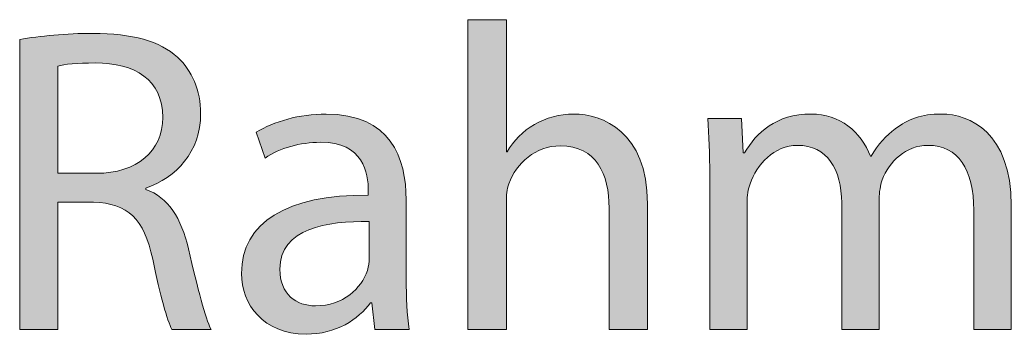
# Model space of a CAD drawing. Header units: inches. Extents: x 0 to 395, y 0 to 191.
# Drawn here: x 346.8 to 358.87, y 163.54 to 167.37 of the extents above; entities that cross this region are included whole.
import ezdxf

# ---------------------------------------------------------------- set-up
doc = ezdxf.new("R2010")
doc.units = ezdxf.units.IN
doc.header["$MEASUREMENT"] = 0
doc.layers.add('Template', color=7, linetype='Continuous')

# ---------------------------------------------------------------- blocks, each defined once
blk = doc.blocks.new('block 7')
at = {"layer": 'Template', "true_color": 0xf6921e}
h = blk.add_hatch(color=30, dxfattribs=at)
h.dxf.hatch_style = 2
edge = h.paths.add_edge_path()
edge.add_spline(control_points=[(352.257, 167.365), (352.257, 167.365), (352.724, 167.365), (352.724, 167.365), (352.724, 167.365), (352.724, 165.759), (352.724, 165.759), (352.724, 165.759), (352.734, 165.759), (352.734, 165.759), (352.808, 165.892), (352.925, 166.014), (353.068, 166.093), (353.206, 166.172), (353.371, 166.22), (353.545, 166.22), (353.89, 166.22), (354.441, 166.008), (354.441, 165.128), (354.441, 165.128), (354.441, 163.601), (354.441, 163.601), (354.441, 163.601), (353.975, 163.601), (353.975, 163.601), (353.975, 163.601), (353.975, 165.075), (353.975, 165.075), (353.975, 165.489), (353.821, 165.833), (353.381, 165.833), (353.079, 165.833), (352.846, 165.621), (352.755, 165.372), (352.729, 165.303), (352.724, 165.234), (352.724, 165.149), (352.724, 165.149), (352.724, 163.601), (352.724, 163.601), (352.724, 163.601), (352.257, 163.601), (352.257, 163.601), (352.257, 163.601), (352.257, 167.365), (352.257, 167.365)], knot_values=[0, 0, 0, 0, 1, 1, 1, 2, 2, 2, 3, 3, 3, 4, 4, 4, 5, 5, 5, 6, 6, 6, 7, 7, 7, 8, 8, 8, 9, 9, 9, 10, 10, 10, 11, 11, 11, 12, 12, 12, 13, 13, 13, 14, 14, 14, 15, 15, 15, 15], degree=3, periodic=1)
h = blk.add_hatch(color=30, dxfattribs=at)
h.dxf.hatch_style = 2
edge = h.paths.add_edge_path()
edge.add_spline(control_points=[(346.803, 167.127), (347.037, 167.169), (347.376, 167.201), (347.689, 167.201), (348.182, 167.201), (348.505, 167.106), (348.723, 166.91), (348.898, 166.751), (349.004, 166.507), (349.004, 166.225), (349.004, 165.759), (348.707, 165.446), (348.336, 165.319), (348.336, 165.319), (348.336, 165.303), (348.336, 165.303), (348.606, 165.207), (348.77, 164.953), (348.855, 164.582), (348.972, 164.084), (349.057, 163.739), (349.131, 163.601), (349.131, 163.601), (348.654, 163.601), (348.654, 163.601), (348.595, 163.707), (348.516, 164.009), (348.42, 164.455), (348.314, 164.948), (348.118, 165.133), (347.699, 165.149), (347.699, 165.149), (347.265, 165.149), (347.265, 165.149), (347.265, 165.149), (347.265, 163.601), (347.265, 163.601), (347.265, 163.601), (346.803, 163.601), (346.803, 163.601), (346.803, 163.601), (346.803, 167.127), (346.803, 167.127)], knot_values=[0, 0, 0, 0, 1, 1, 1, 2, 2, 2, 3, 3, 3, 4, 4, 4, 5, 5, 5, 6, 6, 6, 7, 7, 7, 8, 8, 8, 9, 9, 9, 10, 10, 10, 11, 11, 11, 12, 12, 12, 13, 13, 13, 14, 14, 14, 14], degree=3, periodic=1)
edge = h.paths.add_edge_path()
edge.add_spline(control_points=[(347.265, 165.499), (347.265, 165.499), (347.736, 165.499), (347.736, 165.499), (348.23, 165.499), (348.542, 165.77), (348.542, 166.178), (348.542, 166.639), (348.208, 166.841), (347.72, 166.841), (347.498, 166.841), (347.344, 166.825), (347.265, 166.804), (347.265, 166.804), (347.265, 165.499), (347.265, 165.499)], knot_values=[0, 0, 0, 0, 1, 1, 1, 2, 2, 2, 3, 3, 3, 4, 4, 4, 5, 5, 5, 5], degree=3, periodic=1)
h = blk.add_hatch(color=30, dxfattribs=at)
h.dxf.hatch_style = 2
edge = h.paths.add_edge_path()
edge.add_spline(control_points=[(351.505, 164.216), (351.505, 163.993), (351.516, 163.776), (351.542, 163.601), (351.542, 163.601), (351.123, 163.601), (351.123, 163.601), (351.123, 163.601), (351.086, 163.925), (351.086, 163.925), (351.086, 163.925), (351.07, 163.925), (351.07, 163.925), (350.927, 163.723), (350.651, 163.543), (350.286, 163.543), (349.766, 163.543), (349.501, 163.909), (349.501, 164.28), (349.501, 164.9), (350.052, 165.24), (351.044, 165.234), (351.044, 165.234), (351.044, 165.287), (351.044, 165.287), (351.044, 165.494), (350.986, 165.881), (350.461, 165.876), (350.217, 165.876), (349.968, 165.807), (349.787, 165.685), (349.787, 165.685), (349.681, 165.998), (349.681, 165.998), (349.894, 166.13), (350.206, 166.22), (350.53, 166.22), (351.314, 166.22), (351.505, 165.685), (351.505, 165.176), (351.505, 165.176), (351.505, 164.216), (351.505, 164.216)], knot_values=[0, 0, 0, 0, 1, 1, 1, 2, 2, 2, 3, 3, 3, 4, 4, 4, 5, 5, 5, 6, 6, 6, 7, 7, 7, 8, 8, 8, 9, 9, 9, 10, 10, 10, 11, 11, 11, 12, 12, 12, 13, 13, 13, 14, 14, 14, 14], degree=3, periodic=1)
edge = h.paths.add_edge_path()
edge.add_spline(control_points=[(351.055, 164.911), (350.546, 164.921), (349.968, 164.831), (349.968, 164.333), (349.968, 164.025), (350.169, 163.887), (350.402, 163.887), (350.742, 163.887), (350.959, 164.1), (351.034, 164.317), (351.049, 164.37), (351.055, 164.423), (351.055, 164.465), (351.055, 164.465), (351.055, 164.911), (351.055, 164.911)], knot_values=[0, 0, 0, 0, 1, 1, 1, 2, 2, 2, 3, 3, 3, 4, 4, 4, 5, 5, 5, 5], degree=3, periodic=1)
h = blk.add_hatch(color=30, dxfattribs=at)
h.dxf.hatch_style = 2
edge = h.paths.add_edge_path()
edge.add_spline(control_points=[(355.199, 165.473), (355.199, 165.743), (355.188, 165.955), (355.177, 166.167), (355.177, 166.167), (355.586, 166.167), (355.586, 166.167), (355.586, 166.167), (355.607, 165.748), (355.607, 165.748), (355.607, 165.748), (355.623, 165.748), (355.623, 165.748), (355.766, 165.992), (356.004, 166.22), (356.434, 166.22), (356.779, 166.22), (357.043, 166.008), (357.155, 165.706), (357.155, 165.706), (357.165, 165.706), (357.165, 165.706), (357.245, 165.854), (357.351, 165.961), (357.457, 166.04), (357.611, 166.157), (357.775, 166.22), (358.019, 166.22), (358.364, 166.22), (358.868, 165.998), (358.868, 165.107), (358.868, 165.107), (358.868, 163.601), (358.868, 163.601), (358.868, 163.601), (358.412, 163.601), (358.412, 163.601), (358.412, 163.601), (358.412, 165.049), (358.412, 165.049), (358.412, 165.547), (358.226, 165.839), (357.855, 165.839), (357.584, 165.839), (357.383, 165.642), (357.298, 165.42), (357.277, 165.351), (357.261, 165.271), (357.261, 165.186), (357.261, 165.186), (357.261, 163.601), (357.261, 163.601), (357.261, 163.601), (356.805, 163.601), (356.805, 163.601), (356.805, 163.601), (356.805, 165.139), (356.805, 165.139), (356.805, 165.547), (356.625, 165.839), (356.269, 165.839), (355.983, 165.839), (355.766, 165.605), (355.692, 165.372), (355.665, 165.308), (355.654, 165.224), (355.654, 165.144), (355.654, 165.144), (355.654, 163.601), (355.654, 163.601), (355.654, 163.601), (355.199, 163.601), (355.199, 163.601), (355.199, 163.601), (355.199, 165.473), (355.199, 165.473)], knot_values=[0, 0, 0, 0, 1, 1, 1, 2, 2, 2, 3, 3, 3, 4, 4, 4, 5, 5, 5, 6, 6, 6, 7, 7, 7, 8, 8, 8, 9, 9, 9, 10, 10, 10, 11, 11, 11, 12, 12, 12, 13, 13, 13, 14, 14, 14, 15, 15, 15, 16, 16, 16, 17, 17, 17, 18, 18, 18, 19, 19, 19, 20, 20, 20, 21, 21, 21, 22, 22, 22, 23, 23, 23, 24, 24, 24, 25, 25, 25, 25], degree=3, periodic=1)
at = {"layer": 'Template', "lineweight": 0}
for points, knots in [([(352.257, 167.365), (352.257, 167.365), (352.724, 167.365), (352.724, 167.365), (352.724, 167.365), (352.724, 165.759), (352.724, 165.759), (352.724, 165.759), (352.734, 165.759), (352.734, 165.759), (352.808, 165.892), (352.925, 166.014), (353.068, 166.093), (353.206, 166.172), (353.371, 166.22), (353.545, 166.22), (353.89, 166.22), (354.441, 166.008), (354.441, 165.128), (354.441, 165.128), (354.441, 163.601), (354.441, 163.601), (354.441, 163.601), (353.975, 163.601), (353.975, 163.601), (353.975, 163.601), (353.975, 165.075), (353.975, 165.075), (353.975, 165.489), (353.821, 165.833), (353.381, 165.833), (353.079, 165.833), (352.846, 165.621), (352.755, 165.372), (352.729, 165.303), (352.724, 165.234), (352.724, 165.149), (352.724, 165.149), (352.724, 163.601), (352.724, 163.601), (352.724, 163.601), (352.257, 163.601), (352.257, 163.601), (352.257, 163.601), (352.257, 167.365), (352.257, 167.365)], [0, 0, 0, 0, 1, 1, 1, 2, 2, 2, 3, 3, 3, 4, 4, 4, 5, 5, 5, 6, 6, 6, 7, 7, 7, 8, 8, 8, 9, 9, 9, 10, 10, 10, 11, 11, 11, 12, 12, 12, 13, 13, 13, 14, 14, 14, 15, 15, 15, 15]), ([(346.803, 167.127), (347.037, 167.169), (347.376, 167.201), (347.689, 167.201), (348.182, 167.201), (348.505, 167.106), (348.723, 166.91), (348.898, 166.751), (349.004, 166.507), (349.004, 166.225), (349.004, 165.759), (348.707, 165.446), (348.336, 165.319), (348.336, 165.319), (348.336, 165.303), (348.336, 165.303), (348.606, 165.207), (348.77, 164.953), (348.855, 164.582), (348.972, 164.084), (349.057, 163.739), (349.131, 163.601), (349.131, 163.601), (348.654, 163.601), (348.654, 163.601), (348.595, 163.707), (348.516, 164.009), (348.42, 164.455), (348.314, 164.948), (348.118, 165.133), (347.699, 165.149), (347.699, 165.149), (347.265, 165.149), (347.265, 165.149), (347.265, 165.149), (347.265, 163.601), (347.265, 163.601), (347.265, 163.601), (346.803, 163.601), (346.803, 163.601), (346.803, 163.601), (346.803, 167.127), (346.803, 167.127)], [0, 0, 0, 0, 1, 1, 1, 2, 2, 2, 3, 3, 3, 4, 4, 4, 5, 5, 5, 6, 6, 6, 7, 7, 7, 8, 8, 8, 9, 9, 9, 10, 10, 10, 11, 11, 11, 12, 12, 12, 13, 13, 13, 14, 14, 14, 14]), ([(347.265, 165.499), (347.265, 165.499), (347.736, 165.499), (347.736, 165.499), (348.23, 165.499), (348.542, 165.77), (348.542, 166.178), (348.542, 166.639), (348.208, 166.841), (347.72, 166.841), (347.498, 166.841), (347.344, 166.825), (347.265, 166.804), (347.265, 166.804), (347.265, 165.499), (347.265, 165.499)], [0, 0, 0, 0, 1, 1, 1, 2, 2, 2, 3, 3, 3, 4, 4, 4, 5, 5, 5, 5]), ([(351.505, 164.216), (351.505, 163.993), (351.516, 163.776), (351.542, 163.601), (351.542, 163.601), (351.123, 163.601), (351.123, 163.601), (351.123, 163.601), (351.086, 163.925), (351.086, 163.925), (351.086, 163.925), (351.07, 163.925), (351.07, 163.925), (350.927, 163.723), (350.651, 163.543), (350.286, 163.543), (349.766, 163.543), (349.501, 163.909), (349.501, 164.28), (349.501, 164.9), (350.052, 165.24), (351.044, 165.234), (351.044, 165.234), (351.044, 165.287), (351.044, 165.287), (351.044, 165.494), (350.986, 165.881), (350.461, 165.876), (350.217, 165.876), (349.968, 165.807), (349.787, 165.685), (349.787, 165.685), (349.681, 165.998), (349.681, 165.998), (349.894, 166.13), (350.206, 166.22), (350.53, 166.22), (351.314, 166.22), (351.505, 165.685), (351.505, 165.176), (351.505, 165.176), (351.505, 164.216), (351.505, 164.216)], [0, 0, 0, 0, 1, 1, 1, 2, 2, 2, 3, 3, 3, 4, 4, 4, 5, 5, 5, 6, 6, 6, 7, 7, 7, 8, 8, 8, 9, 9, 9, 10, 10, 10, 11, 11, 11, 12, 12, 12, 13, 13, 13, 14, 14, 14, 14]), ([(355.199, 165.473), (355.199, 165.743), (355.188, 165.955), (355.177, 166.167), (355.177, 166.167), (355.586, 166.167), (355.586, 166.167), (355.586, 166.167), (355.607, 165.748), (355.607, 165.748), (355.607, 165.748), (355.623, 165.748), (355.623, 165.748), (355.766, 165.992), (356.004, 166.22), (356.434, 166.22), (356.779, 166.22), (357.043, 166.008), (357.155, 165.706), (357.155, 165.706), (357.165, 165.706), (357.165, 165.706), (357.245, 165.854), (357.351, 165.961), (357.457, 166.04), (357.611, 166.157), (357.775, 166.22), (358.019, 166.22), (358.364, 166.22), (358.868, 165.998), (358.868, 165.107), (358.868, 165.107), (358.868, 163.601), (358.868, 163.601), (358.868, 163.601), (358.412, 163.601), (358.412, 163.601), (358.412, 163.601), (358.412, 165.049), (358.412, 165.049), (358.412, 165.547), (358.226, 165.839), (357.855, 165.839), (357.584, 165.839), (357.383, 165.642), (357.298, 165.42), (357.277, 165.351), (357.261, 165.271), (357.261, 165.186), (357.261, 165.186), (357.261, 163.601), (357.261, 163.601), (357.261, 163.601), (356.805, 163.601), (356.805, 163.601), (356.805, 163.601), (356.805, 165.139), (356.805, 165.139), (356.805, 165.547), (356.625, 165.839), (356.269, 165.839), (355.983, 165.839), (355.766, 165.605), (355.692, 165.372), (355.665, 165.308), (355.654, 165.224), (355.654, 165.144), (355.654, 165.144), (355.654, 163.601), (355.654, 163.601), (355.654, 163.601), (355.199, 163.601), (355.199, 163.601), (355.199, 163.601), (355.199, 165.473), (355.199, 165.473)], [0, 0, 0, 0, 1, 1, 1, 2, 2, 2, 3, 3, 3, 4, 4, 4, 5, 5, 5, 6, 6, 6, 7, 7, 7, 8, 8, 8, 9, 9, 9, 10, 10, 10, 11, 11, 11, 12, 12, 12, 13, 13, 13, 14, 14, 14, 15, 15, 15, 16, 16, 16, 17, 17, 17, 18, 18, 18, 19, 19, 19, 20, 20, 20, 21, 21, 21, 22, 22, 22, 23, 23, 23, 24, 24, 24, 25, 25, 25, 25]), ([(351.055, 164.911), (350.546, 164.921), (349.968, 164.831), (349.968, 164.333), (349.968, 164.025), (350.169, 163.887), (350.402, 163.887), (350.742, 163.887), (350.959, 164.1), (351.034, 164.317), (351.049, 164.37), (351.055, 164.423), (351.055, 164.465), (351.055, 164.465), (351.055, 164.911), (351.055, 164.911)], [0, 0, 0, 0, 1, 1, 1, 2, 2, 2, 3, 3, 3, 4, 4, 4, 5, 5, 5, 5])]:
    blk.add_open_spline(points, degree=3, knots=knots, dxfattribs=at)

msp = doc.modelspace()

# ---------------------------------------------------------------- block references
at = {"layer": 'Template'}
msp.add_blockref('block 7', (0, 0), dxfattribs=at)

doc.saveas('drawing.dxf')
